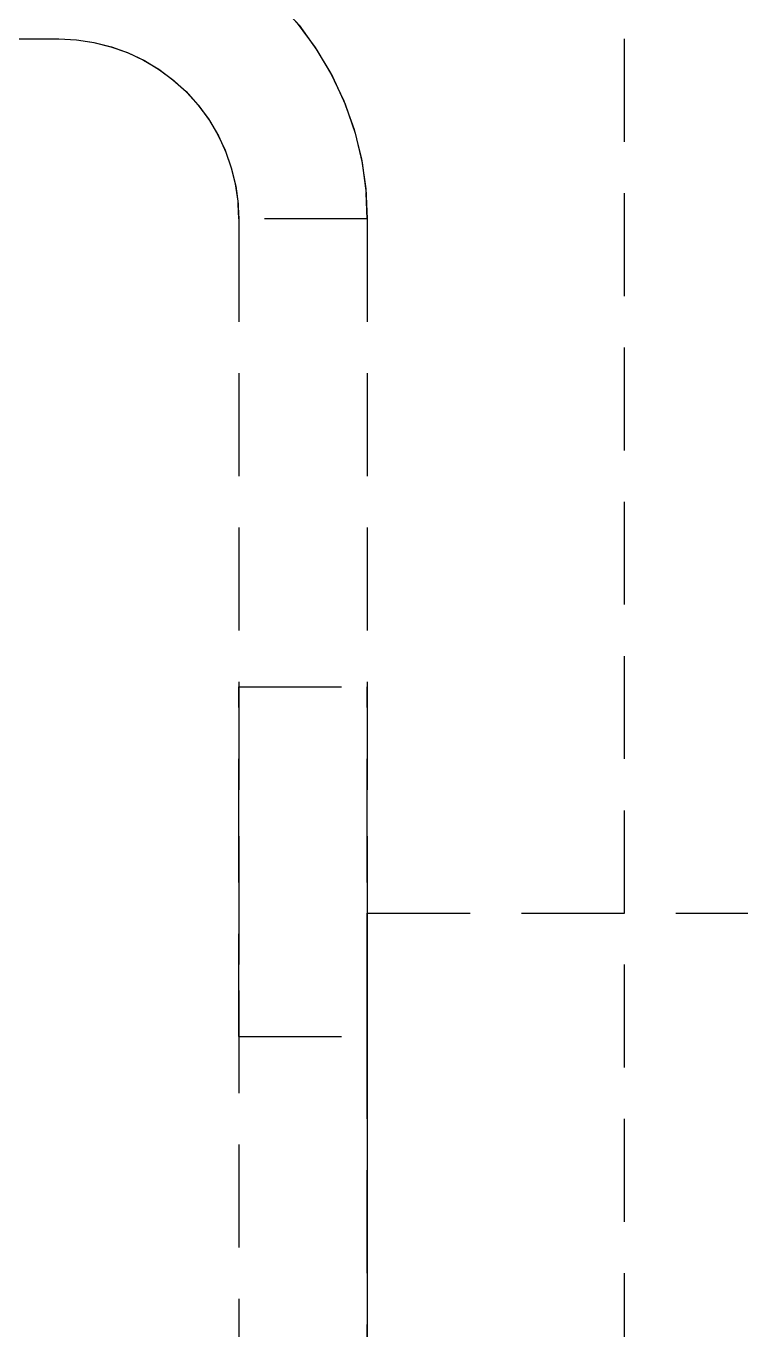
# Model space of a CAD drawing. Header units: metres. Extents: x -200 to 4040, y -1684 to 360.
# Drawn here: x 3693.36 to 3707.27, y -673.1 to -647.75 of the extents above; entities that cross this region are included whole.
import ezdxf

# ---------------------------------------------------------------- set-up
doc = ezdxf.new("R2010")
doc.units = ezdxf.units.M
doc.linetypes.add('DASHED2', pattern=[3, 2, -1])
doc.layers.add('GIZLI', color=8, linetype='DASHED2')

msp = doc.modelspace()

# ---------------------------------------------------------------- linework, layer by layer
at = {"layer": 'GIZLI'}
for points in [[(3705, -683), (3705, -642.5)], [(3705, -683), (3705, -642.5)], [(3694, -645.5), (3694.594, -645.529), (3695.182, -645.618), (3695.759, -645.764), (3696.318, -645.966), (3696.854, -646.222), (3697.363, -646.531), (3697.838, -646.888), (3698.276, -647.291), (3698.672, -647.735), (3699.021, -648.216), (3699.322, -648.729), (3699.57, -649.269), (3699.763, -649.832), (3699.9, -650.411), (3699.979, -651)], [(3694, -645.5), (3694.588, -645.529), (3695.171, -645.615), (3695.742, -645.758), (3696.296, -645.957), (3696.828, -646.208), (3697.333, -646.511), (3697.806, -646.862), (3698.243, -647.257), (3698.638, -647.694), (3698.989, -648.167), (3699.292, -648.672), (3699.543, -649.204), (3699.742, -649.758), (3699.885, -650.329), (3699.971, -650.912), (3700, -651.5)], [(3668, -648), (3694, -648)], [(3668, -648), (3694, -648)], [(3694, -648), (3694.343, -648.017), (3694.683, -648.067), (3695.016, -648.151), (3695.339, -648.266), (3695.65, -648.413), (3695.944, -648.59), (3696.22, -648.794), (3696.475, -649.025), (3696.706, -649.28), (3696.91, -649.556), (3697.087, -649.85), (3697.234, -650.161), (3697.349, -650.484), (3697.433, -650.817), (3697.483, -651.157), (3697.5, -651.5)], [(3694, -648), (3694.346, -648.017), (3694.69, -648.069), (3695.026, -648.154), (3695.352, -648.272), (3695.665, -648.421), (3695.962, -648.601), (3696.239, -648.81), (3696.494, -649.045), (3696.725, -649.304), (3696.929, -649.584), (3697.104, -649.884), (3697.249, -650.199), (3697.362, -650.527), (3697.442, -650.864), (3697.488, -651.208)], [(3700, -651.5), (3699.979, -651)], [(3697.5, -651.5), (3697.488, -651.208)], [(3700, -651.5), (3697.5, -651.5)], [(3697.5, -651.5), (3697.5, -674)], [(3697.5, -651.5), (3697.5, -674)], [(3700, -651.5), (3697.5, -651.5)], [(3700, -651.5), (3700, -674)], [(3700, -651.5), (3700, -674)], [(3697.5, -664), (3697.5, -660.6)], [(3697.5, -660.6), (3697.5, -664)], [(3697.5, -664), (3697.5, -660.6)], [(3697.5, -660.6), (3697.5, -664)], [(3697.5, -664), (3697.5, -660.6)], [(3697.5, -660.6), (3697.5, -664)], [(3697.5, -664), (3697.5, -660.6)], [(3697.5, -660.6), (3697.5, -664)], [(3697.5, -664), (3697.5, -660.6)], [(3697.5, -660.6), (3697.5, -664)], [(3697.5, -664), (3697.5, -660.6)], [(3697.5, -660.6), (3697.5, -664)], [(3697.5, -664), (3697.5, -660.6)], [(3697.5, -660.6), (3697.5, -664)], [(3697.5, -664), (3697.5, -660.6)], [(3697.5, -660.6), (3697.5, -664)], [(3697.5, -664), (3697.5, -660.6)], [(3697.5, -660.6), (3697.5, -664)], [(3697.5, -664), (3697.5, -660.6)], [(3697.5, -660.6), (3697.5, -664)], [(3697.5, -664), (3697.5, -660.6)], [(3697.5, -660.6), (3697.5, -664)], [(3697.5, -664), (3697.5, -660.6)], [(3697.5, -660.6), (3697.5, -664)], [(3697.5, -664), (3697.5, -660.6)], [(3697.5, -660.6), (3697.5, -664)], [(3697.5, -664), (3697.5, -660.6)], [(3697.5, -660.6), (3697.5, -664)], [(3697.5, -664), (3697.5, -660.6)], [(3697.5, -660.6), (3697.5, -664)], [(3697.5, -664), (3697.5, -660.6)], [(3697.5, -660.6), (3697.5, -664)], [(3697.5, -664), (3697.5, -660.6)], [(3697.5, -660.6), (3697.5, -664)], [(3697.5, -664), (3697.5, -660.6)], [(3697.5, -660.6), (3697.5, -664)], [(3697.5, -664), (3697.5, -660.6)], [(3697.5, -660.6), (3697.5, -664)], [(3697.5, -664), (3697.5, -660.6)], [(3697.5, -660.6), (3697.5, -664)], [(3697.5, -664), (3697.5, -660.6)], [(3697.5, -660.6), (3697.5, -664)], [(3697.5, -664), (3697.5, -660.6)], [(3697.5, -660.6), (3697.5, -664)], [(3697.5, -664), (3697.5, -660.6)], [(3697.5, -660.6), (3697.5, -664)], [(3697.5, -664), (3697.5, -660.6)], [(3697.5, -660.6), (3697.5, -664)], [(3697.5, -664), (3697.5, -660.6)], [(3697.5, -660.6), (3697.5, -664)], [(3697.5, -664), (3697.5, -660.6)], [(3697.5, -660.6), (3697.5, -664)], [(3697.5, -664), (3697.5, -660.6)], [(3697.5, -660.6), (3697.5, -664)], [(3697.5, -664), (3697.5, -660.6)], [(3697.5, -660.6), (3697.5, -664)], [(3697.5, -664), (3697.5, -660.6)], [(3697.5, -660.6), (3697.5, -664)], [(3697.5, -664), (3697.5, -660.6)], [(3697.5, -660.6), (3697.5, -664)], [(3697.5, -664), (3697.5, -660.6)], [(3697.5, -660.6), (3697.5, -664)], [(3697.5, -664), (3697.5, -660.6)], [(3697.5, -660.6), (3697.5, -664)], [(3697.5, -664), (3697.5, -660.6)], [(3697.5, -660.6), (3697.5, -664)], [(3697.5, -664), (3697.5, -660.6)], [(3697.5, -660.6), (3697.5, -664)], [(3697.5, -664), (3697.5, -660.6)], [(3697.5, -660.6), (3697.5, -664)], [(3697.5, -664), (3697.5, -660.6)], [(3697.5, -660.6), (3697.5, -664)], [(3697.5, -664), (3697.5, -660.6)], [(3697.5, -660.6), (3697.5, -664)], [(3697.5, -664), (3697.5, -660.6)], [(3697.5, -660.6), (3697.5, -664)], [(3697.5, -664), (3697.5, -660.6)], [(3697.5, -660.6), (3697.5, -664)], [(3697.5, -664), (3697.5, -660.6)], [(3697.5, -660.6), (3697.5, -664)], [(3697.5, -664), (3697.5, -660.6)], [(3697.5, -660.6), (3697.5, -664)], [(3697.5, -664), (3697.5, -660.6)], [(3697.5, -660.6), (3697.5, -664)], [(3697.5, -664), (3697.5, -660.6)], [(3697.5, -660.6), (3697.5, -664)], [(3697.5, -664), (3697.5, -660.6)], [(3697.5, -660.6), (3697.5, -664)], [(3697.5, -664), (3697.5, -660.6)], [(3697.5, -660.6), (3697.5, -664)], [(3697.5, -664), (3697.5, -660.6)], [(3697.5, -660.6), (3697.5, -664)], [(3697.5, -664), (3697.5, -660.6)], [(3697.5, -660.6), (3697.5, -664)], [(3697.5, -664), (3697.5, -660.6)], [(3697.5, -660.6), (3697.5, -664)], [(3697.5, -664), (3697.5, -660.6)], [(3697.5, -660.6), (3697.5, -664)], [(3697.5, -664), (3697.5, -660.6)], [(3697.5, -660.6), (3697.5, -664)], [(3697.5, -664), (3697.5, -660.6)], [(3697.5, -660.6), (3697.5, -664)], [(3697.5, -664), (3697.5, -660.6)], [(3697.5, -660.6), (3697.5, -664)], [(3697.5, -664), (3697.5, -660.6)], [(3697.5, -660.6), (3697.5, -664)], [(3697.5, -664), (3697.5, -660.6)], [(3697.5, -660.6), (3697.5, -664)], [(3697.5, -664), (3697.5, -660.6)], [(3697.5, -660.6), (3697.5, -664)], [(3697.5, -664), (3697.5, -660.6)], [(3697.5, -660.6), (3697.5, -664)], [(3697.5, -664), (3697.5, -660.6)], [(3697.5, -660.6), (3697.5, -664)], [(3697.5, -664), (3697.5, -660.6)], [(3697.5, -660.6), (3697.5, -664)], [(3697.5, -664), (3697.5, -660.6)], [(3697.5, -660.6), (3697.5, -664)], [(3697.5, -664), (3697.5, -660.6)], [(3697.5, -660.6), (3697.5, -664)], [(3697.5, -664), (3697.5, -660.6)], [(3697.5, -660.6), (3697.5, -664)], [(3697.5, -664), (3697.5, -660.6)], [(3697.5, -660.6), (3697.5, -664)], [(3697.5, -664), (3697.5, -660.6)], [(3697.5, -660.6), (3697.5, -664)], [(3697.5, -664), (3697.5, -660.6)], [(3697.5, -660.6), (3697.5, -664)], [(3697.5, -664), (3697.5, -660.6)], [(3697.5, -660.6), (3697.5, -664)], [(3697.5, -664), (3697.5, -660.6)], [(3697.5, -660.6), (3697.5, -664)], [(3697.5, -664), (3697.5, -660.6)], [(3697.5, -660.6), (3697.5, -664)], [(3697.5, -664), (3697.5, -660.6)], [(3697.5, -660.6), (3697.5, -664)], [(3697.5, -664), (3697.5, -660.6)], [(3697.5, -660.6), (3697.5, -664)], [(3697.5, -664), (3697.5, -660.6)], [(3697.5, -660.6), (3697.5, -664)], [(3697.5, -664), (3697.5, -660.6)], [(3697.5, -660.6), (3697.5, -664)], [(3697.5, -664), (3697.5, -660.6)], [(3697.5, -660.6), (3697.5, -664)], [(3697.5, -664), (3697.5, -660.6)], [(3697.5, -660.6), (3697.5, -664)], [(3697.5, -664), (3697.5, -660.6)], [(3697.5, -660.6), (3697.5, -664)], [(3697.5, -664), (3697.5, -660.6)], [(3697.5, -660.6), (3697.5, -664)], [(3697.5, -664), (3697.5, -660.6)], [(3697.5, -660.6), (3697.5, -664)], [(3697.5, -664), (3697.5, -660.6)], [(3697.5, -660.6), (3697.5, -664)], [(3697.5, -664), (3697.5, -660.6)], [(3697.5, -660.6), (3697.5, -664)], [(3697.5, -664), (3697.5, -660.6)], [(3697.5, -660.6), (3697.5, -664)], [(3697.5, -664), (3697.5, -660.6)], [(3697.5, -660.6), (3697.5, -664)], [(3697.5, -664), (3697.5, -660.6)], [(3697.5, -660.6), (3697.5, -664)], [(3697.5, -664), (3697.5, -660.6)], [(3697.5, -660.6), (3697.5, -664)], [(3697.5, -664), (3697.5, -660.6)], [(3697.5, -660.6), (3697.5, -664)], [(3697.5, -664), (3697.5, -660.6)], [(3697.5, -660.6), (3697.5, -664)], [(3697.5, -664), (3697.5, -660.6)], [(3697.5, -660.6), (3697.5, -664)], [(3697.5, -664), (3697.5, -660.6)], [(3697.5, -660.6), (3697.5, -664)], [(3697.5, -664), (3697.5, -660.6)], [(3697.5, -660.6), (3697.5, -664)], [(3697.5, -664), (3697.5, -660.6)], [(3697.5, -660.6), (3697.5, -664)], [(3697.5, -664), (3697.5, -660.6)], [(3697.5, -660.6), (3697.5, -664)], [(3697.5, -664), (3697.5, -660.6)], [(3697.5, -660.6), (3697.5, -664)], [(3697.5, -664), (3697.5, -660.6)], [(3697.5, -660.6), (3697.5, -664)], [(3697.5, -664), (3697.5, -660.6)], [(3697.5, -660.6), (3697.5, -664)], [(3697.5, -664), (3697.5, -660.6)], [(3697.5, -660.6), (3697.5, -664)], [(3697.5, -664), (3697.5, -660.6)], [(3697.5, -660.6), (3697.5, -664)], [(3697.5, -664), (3697.5, -660.6)], [(3697.5, -660.6), (3697.5, -664)], [(3697.5, -664), (3697.5, -660.6)], [(3697.5, -660.6), (3697.5, -664)], [(3697.5, -664), (3697.5, -660.6)], [(3697.5, -660.6), (3697.5, -664)], [(3697.5, -664), (3697.5, -660.6)], [(3697.5, -660.6), (3697.5, -664)], [(3697.5, -664), (3697.5, -660.6)], [(3697.5, -660.6), (3697.5, -664)], [(3697.5, -664), (3697.5, -660.6)], [(3697.5, -660.6), (3697.5, -664)], [(3697.5, -664), (3697.5, -660.6)], [(3697.5, -660.6), (3697.5, -664)], [(3697.5, -664), (3697.5, -660.6)], [(3697.5, -660.6), (3697.5, -664)], [(3697.5, -664), (3697.5, -660.6)], [(3697.5, -660.6), (3697.5, -664)], [(3697.5, -664), (3697.5, -660.6)], [(3697.5, -660.6), (3697.5, -664)], [(3697.5, -664), (3697.5, -660.6)], [(3697.5, -660.6), (3697.5, -664)], [(3697.5, -664), (3697.5, -660.6)], [(3697.5, -660.6), (3697.5, -664)], [(3697.5, -664), (3697.5, -660.6)], [(3697.5, -660.6), (3697.5, -664)], [(3697.5, -664), (3697.5, -660.6)], [(3697.5, -660.6), (3697.5, -664)], [(3697.5, -664), (3697.5, -660.6)], [(3697.5, -660.6), (3697.5, -664)], [(3697.5, -664), (3697.5, -660.6)], [(3697.5, -660.6), (3697.5, -664)], [(3697.5, -664), (3697.5, -660.6)], [(3697.5, -660.6), (3697.5, -664)], [(3697.5, -664), (3697.5, -660.6)], [(3697.5, -660.6), (3697.5, -664)], [(3697.5, -664), (3697.5, -660.6)], [(3697.5, -660.6), (3697.5, -664)], [(3697.5, -664), (3697.5, -660.6)], [(3697.5, -660.6), (3697.5, -664)], [(3697.5, -664), (3697.5, -660.6)], [(3697.5, -660.6), (3697.5, -664)], [(3697.5, -664), (3697.5, -660.6)], [(3697.5, -660.6), (3697.5, -664)], [(3697.5, -664), (3697.5, -660.6)], [(3697.5, -660.6), (3697.5, -664)], [(3697.5, -664), (3697.5, -660.6)], [(3697.5, -660.6), (3697.5, -664)], [(3697.5, -664), (3697.5, -660.6)], [(3697.5, -660.6), (3697.5, -664)], [(3697.5, -664), (3697.5, -660.6)], [(3697.5, -660.6), (3697.5, -664)], [(3697.5, -664), (3697.5, -660.6)], [(3697.5, -660.6), (3697.5, -664)], [(3697.5, -664), (3697.5, -660.6)], [(3697.5, -660.6), (3697.5, -664)], [(3697.5, -664), (3697.5, -660.6)], [(3697.5, -660.6), (3697.5, -664)], [(3697.5, -664), (3697.5, -660.6)], [(3697.5, -660.6), (3697.5, -664)], [(3697.5, -660.6), (3700, -660.6)], [(3697.5, -660.6), (3700, -660.6)], [(3697.5, -660.6), (3700, -660.6)], [(3697.5, -660.6), (3700, -660.6)], [(3697.5, -660.6), (3700, -660.6)], [(3697.5, -660.6), (3700, -660.6)], [(3697.5, -660.6), (3700, -660.6)], [(3697.5, -660.6), (3700, -660.6)], [(3697.5, -660.6), (3700, -660.6)], [(3697.5, -660.6), (3700, -660.6)], [(3697.5, -660.6), (3700, -660.6)], [(3697.5, -660.6), (3700, -660.6)], [(3697.5, -660.6), (3700, -660.6)], [(3697.5, -660.6), (3700, -660.6)], [(3697.5, -660.6), (3700, -660.6)], [(3697.5, -660.6), (3700, -660.6)], [(3697.5, -660.6), (3700, -660.6)], [(3697.5, -660.6), (3700, -660.6)], [(3697.5, -660.6), (3700, -660.6)], [(3697.5, -660.6), (3700, -660.6)], [(3697.5, -660.6), (3700, -660.6)], [(3697.5, -660.6), (3700, -660.6)], [(3697.5, -660.6), (3700, -660.6)], [(3697.5, -660.6), (3700, -660.6)], [(3697.5, -660.6), (3700, -660.6)], [(3697.5, -660.6), (3700, -660.6)], [(3697.5, -660.6), (3700, -660.6)], [(3697.5, -660.6), (3700, -660.6)], [(3697.5, -660.6), (3700, -660.6)], [(3697.5, -660.6), (3700, -660.6)], [(3697.5, -660.6), (3700, -660.6)], [(3697.5, -660.6), (3700, -660.6)], [(3697.5, -660.6), (3700, -660.6)], [(3697.5, -660.6), (3700, -660.6)], [(3697.5, -660.6), (3700, -660.6)], [(3697.5, -660.6), (3700, -660.6)], [(3697.5, -660.6), (3700, -660.6)], [(3697.5, -660.6), (3700, -660.6)], [(3697.5, -660.6), (3700, -660.6)], [(3697.5, -660.6), (3700, -660.6)], [(3697.5, -660.6), (3700, -660.6)], [(3697.5, -660.6), (3700, -660.6)], [(3697.5, -660.6), (3700, -660.6)], [(3697.5, -660.6), (3700, -660.6)], [(3697.5, -660.6), (3700, -660.6)], [(3697.5, -660.6), (3700, -660.6)], [(3697.5, -660.6), (3700, -660.6)], [(3697.5, -660.6), (3700, -660.6)], [(3697.5, -660.6), (3700, -660.6)], [(3697.5, -660.6), (3700, -660.6)], [(3697.5, -660.6), (3700, -660.6)], [(3697.5, -660.6), (3700, -660.6)], [(3697.5, -660.6), (3700, -660.6)], [(3697.5, -660.6), (3700, -660.6)], [(3697.5, -660.6), (3700, -660.6)], [(3697.5, -660.6), (3700, -660.6)], [(3697.5, -660.6), (3700, -660.6)], [(3697.5, -660.6), (3700, -660.6)], [(3697.5, -660.6), (3700, -660.6)], [(3697.5, -660.6), (3700, -660.6)], [(3697.5, -660.6), (3700, -660.6)], [(3697.5, -660.6), (3700, -660.6)], [(3697.5, -660.6), (3700, -660.6)], [(3697.5, -660.6), (3700, -660.6)], [(3697.5, -660.6), (3700, -660.6)], [(3697.5, -660.6), (3700, -660.6)], [(3697.5, -660.6), (3700, -660.6)], [(3697.5, -660.6), (3700, -660.6)], [(3697.5, -660.6), (3700, -660.6)], [(3697.5, -660.6), (3700, -660.6)], [(3697.5, -660.6), (3700, -660.6)], [(3697.5, -660.6), (3700, -660.6)], [(3697.5, -660.6), (3700, -660.6)], [(3697.5, -660.6), (3700, -660.6)], [(3697.5, -660.6), (3700, -660.6)], [(3697.5, -660.6), (3700, -660.6)], [(3697.5, -660.6), (3700, -660.6)], [(3697.5, -660.6), (3700, -660.6)], [(3697.5, -660.6), (3700, -660.6)], [(3697.5, -660.6), (3700, -660.6)], [(3697.5, -660.6), (3700, -660.6)], [(3697.5, -660.6), (3700, -660.6)], [(3697.5, -660.6), (3700, -660.6)], [(3697.5, -660.6), (3700, -660.6)], [(3697.5, -660.6), (3700, -660.6)], [(3697.5, -660.6), (3700, -660.6)], [(3697.5, -660.6), (3700, -660.6)], [(3697.5, -660.6), (3700, -660.6)], [(3697.5, -660.6), (3700, -660.6)], [(3697.5, -660.6), (3700, -660.6)], [(3697.5, -660.6), (3700, -660.6)], [(3697.5, -660.6), (3700, -660.6)], [(3697.5, -660.6), (3700, -660.6)], [(3697.5, -660.6), (3700, -660.6)], [(3697.5, -660.6), (3700, -660.6)], [(3697.5, -660.6), (3700, -660.6)], [(3697.5, -660.6), (3700, -660.6)], [(3697.5, -660.6), (3700, -660.6)], [(3697.5, -660.6), (3700, -660.6)], [(3697.5, -660.6), (3700, -660.6)], [(3697.5, -660.6), (3700, -660.6)], [(3697.5, -660.6), (3700, -660.6)], [(3697.5, -660.6), (3700, -660.6)], [(3697.5, -660.6), (3700, -660.6)], [(3697.5, -660.6), (3700, -660.6)], [(3697.5, -660.6), (3700, -660.6)], [(3697.5, -660.6), (3700, -660.6)], [(3697.5, -660.6), (3700, -660.6)], [(3697.5, -660.6), (3700, -660.6)], [(3697.5, -660.6), (3700, -660.6)], [(3697.5, -660.6), (3700, -660.6)], [(3697.5, -660.6), (3700, -660.6)], [(3697.5, -660.6), (3700, -660.6)], [(3697.5, -660.6), (3700, -660.6)], [(3697.5, -660.6), (3700, -660.6)], [(3697.5, -660.6), (3700, -660.6)], [(3697.5, -660.6), (3700, -660.6)], [(3697.5, -660.6), (3700, -660.6)], [(3697.5, -660.6), (3700, -660.6)], [(3697.5, -660.6), (3700, -660.6)], [(3697.5, -660.6), (3700, -660.6)], [(3697.5, -660.6), (3700, -660.6)], [(3697.5, -660.6), (3700, -660.6)], [(3697.5, -660.6), (3700, -660.6)], [(3700, -660.6), (3700, -664)], [(3700, -664), (3700, -660.6)], [(3700, -660.6), (3700, -664)], [(3700, -664), (3700, -660.6)], [(3700, -660.6), (3700, -664)], [(3700, -664), (3700, -660.6)], [(3700, -660.6), (3700, -664)], [(3700, -664), (3700, -660.6)], [(3700, -660.6), (3700, -664)], [(3700, -664), (3700, -660.6)], [(3700, -660.6), (3700, -664)], [(3700, -664), (3700, -660.6)], [(3700, -660.6), (3700, -664)], [(3700, -664), (3700, -660.6)], [(3700, -660.6), (3700, -664)], [(3700, -664), (3700, -660.6)], [(3700, -660.6), (3700, -664)], [(3700, -664), (3700, -660.6)], [(3700, -660.6), (3700, -664)], [(3700, -664), (3700, -660.6)], [(3700, -660.6), (3700, -664)], [(3700, -664), (3700, -660.6)], [(3700, -660.6), (3700, -664)], [(3700, -664), (3700, -660.6)], [(3700, -660.6), (3700, -664)], [(3700, -664), (3700, -660.6)], [(3700, -660.6), (3700, -664)], [(3700, -664), (3700, -660.6)], [(3700, -660.6), (3700, -664)], [(3700, -664), (3700, -660.6)], [(3700, -660.6), (3700, -664)], [(3700, -664), (3700, -660.6)], [(3700, -660.6), (3700, -664)], [(3700, -664), (3700, -660.6)], [(3700, -660.6), (3700, -664)], [(3700, -664), (3700, -660.6)], [(3700, -660.6), (3700, -664)], [(3700, -664), (3700, -660.6)], [(3700, -660.6), (3700, -664)], [(3700, -664), (3700, -660.6)], [(3700, -660.6), (3700, -664)], [(3700, -664), (3700, -660.6)], [(3700, -660.6), (3700, -664)], [(3700, -664), (3700, -660.6)], [(3700, -660.6), (3700, -664)], [(3700, -664), (3700, -660.6)], [(3700, -660.6), (3700, -664)], [(3700, -664), (3700, -660.6)], [(3700, -660.6), (3700, -664)], [(3700, -664), (3700, -660.6)], [(3700, -660.6), (3700, -664)], [(3700, -664), (3700, -660.6)], [(3700, -660.6), (3700, -664)], [(3700, -664), (3700, -660.6)], [(3700, -660.6), (3700, -664)], [(3700, -664), (3700, -660.6)], [(3700, -660.6), (3700, -664)], [(3700, -664), (3700, -660.6)], [(3700, -660.6), (3700, -664)], [(3700, -664), (3700, -660.6)], [(3700, -660.6), (3700, -664)], [(3700, -664), (3700, -660.6)], [(3700, -660.6), (3700, -664)], [(3700, -664), (3700, -660.6)], [(3700, -660.6), (3700, -664)], [(3700, -664), (3700, -660.6)], [(3700, -660.6), (3700, -664)], [(3700, -664), (3700, -660.6)], [(3700, -660.6), (3700, -664)], [(3700, -664), (3700, -660.6)], [(3700, -660.6), (3700, -664)], [(3700, -664), (3700, -660.6)], [(3700, -660.6), (3700, -664)], [(3700, -664), (3700, -660.6)], [(3700, -660.6), (3700, -664)], [(3700, -664), (3700, -660.6)], [(3700, -660.6), (3700, -664)], [(3700, -664), (3700, -660.6)], [(3700, -660.6), (3700, -664)], [(3700, -664), (3700, -660.6)], [(3700, -660.6), (3700, -664)], [(3700, -664), (3700, -660.6)], [(3700, -660.6), (3700, -664)], [(3700, -664), (3700, -660.6)], [(3700, -660.6), (3700, -664)], [(3700, -664), (3700, -660.6)], [(3700, -660.6), (3700, -664)], [(3700, -664), (3700, -660.6)], [(3700, -660.6), (3700, -664)], [(3700, -664), (3700, -660.6)], [(3700, -660.6), (3700, -664)], [(3700, -664), (3700, -660.6)], [(3700, -660.6), (3700, -664)], [(3700, -664), (3700, -660.6)], [(3700, -660.6), (3700, -664)], [(3700, -664), (3700, -660.6)], [(3700, -660.6), (3700, -664)], [(3700, -664), (3700, -660.6)], [(3700, -660.6), (3700, -664)], [(3700, -664), (3700, -660.6)], [(3700, -660.6), (3700, -664)], [(3700, -664), (3700, -660.6)], [(3700, -660.6), (3700, -664)], [(3700, -664), (3700, -660.6)], [(3700, -660.6), (3700, -664)], [(3700, -664), (3700, -660.6)], [(3700, -660.6), (3700, -664)], [(3700, -664), (3700, -660.6)], [(3700, -660.6), (3700, -664)], [(3700, -664), (3700, -660.6)], [(3700, -660.6), (3700, -664)], [(3700, -664), (3700, -660.6)], [(3700, -660.6), (3700, -664)], [(3700, -664), (3700, -660.6)], [(3700, -660.6), (3700, -664)], [(3700, -664), (3700, -660.6)], [(3700, -660.6), (3700, -664)], [(3700, -664), (3700, -660.6)], [(3700, -660.6), (3700, -664)], [(3700, -664), (3700, -660.6)], [(3700, -660.6), (3700, -664)], [(3700, -664), (3700, -660.6)], [(3700, -660.6), (3700, -664)], [(3700, -664), (3700, -660.6)], [(3700, -660.6), (3700, -664)], [(3700, -664), (3700, -660.6)], [(3700, -660.6), (3700, -664)], [(3700, -664), (3700, -660.6)], [(3700, -660.6), (3700, -664)], [(3700, -664), (3700, -660.6)], [(3700, -660.6), (3700, -664)], [(3700, -664), (3700, -660.6)], [(3700, -660.6), (3700, -664)], [(3700, -664), (3700, -660.6)], [(3700, -660.6), (3700, -664)], [(3700, -664), (3700, -660.6)], [(3700, -660.6), (3700, -664)], [(3700, -664), (3700, -660.6)], [(3700, -660.6), (3700, -664)], [(3700, -664), (3700, -660.6)], [(3700, -660.6), (3700, -664)], [(3700, -664), (3700, -660.6)], [(3700, -660.6), (3700, -664)], [(3700, -664), (3700, -660.6)], [(3700, -660.6), (3700, -664)], [(3700, -664), (3700, -660.6)], [(3700, -660.6), (3700, -664)], [(3700, -664), (3700, -660.6)], [(3700, -660.6), (3700, -664)], [(3700, -664), (3700, -660.6)], [(3700, -660.6), (3700, -664)], [(3700, -664), (3700, -660.6)], [(3700, -660.6), (3700, -664)], [(3700, -664), (3700, -660.6)], [(3700, -660.6), (3700, -664)], [(3700, -664), (3700, -660.6)], [(3700, -660.6), (3700, -664)], [(3700, -664), (3700, -660.6)], [(3700, -660.6), (3700, -664)], [(3700, -664), (3700, -660.6)], [(3700, -660.6), (3700, -664)], [(3700, -664), (3700, -660.6)], [(3700, -660.6), (3700, -664)], [(3700, -664), (3700, -660.6)], [(3700, -660.6), (3700, -664)], [(3700, -664), (3700, -660.6)], [(3700, -660.6), (3700, -664)], [(3700, -664), (3700, -660.6)], [(3700, -660.6), (3700, -664)], [(3700, -664), (3700, -660.6)], [(3700, -660.6), (3700, -664)], [(3700, -664), (3700, -660.6)], [(3700, -660.6), (3700, -664)], [(3700, -664), (3700, -660.6)], [(3700, -660.6), (3700, -664)], [(3700, -664), (3700, -660.6)], [(3700, -660.6), (3700, -664)], [(3700, -664), (3700, -660.6)], [(3700, -660.6), (3700, -664)], [(3700, -664), (3700, -660.6)], [(3700, -660.6), (3700, -664)], [(3700, -664), (3700, -660.6)], [(3700, -660.6), (3700, -664)], [(3700, -664), (3700, -660.6)], [(3700, -660.6), (3700, -664)], [(3700, -664), (3700, -660.6)], [(3700, -660.6), (3700, -664)], [(3700, -664), (3700, -660.6)], [(3700, -660.6), (3700, -664)], [(3700, -664), (3700, -660.6)], [(3700, -660.6), (3700, -664)], [(3700, -664), (3700, -660.6)], [(3700, -660.6), (3700, -664)], [(3700, -664), (3700, -660.6)], [(3700, -660.6), (3700, -664)], [(3700, -664), (3700, -660.6)], [(3700, -660.6), (3700, -664)], [(3700, -664), (3700, -660.6)], [(3700, -660.6), (3700, -664)], [(3700, -664), (3700, -660.6)], [(3700, -660.6), (3700, -664)], [(3700, -664), (3700, -660.6)], [(3700, -660.6), (3700, -664)], [(3700, -664), (3700, -660.6)], [(3700, -660.6), (3700, -664)], [(3700, -664), (3700, -660.6)], [(3700, -660.6), (3700, -664)], [(3700, -664), (3700, -660.6)], [(3700, -660.6), (3700, -664)], [(3700, -664), (3700, -660.6)], [(3700, -660.6), (3700, -664)], [(3700, -664), (3700, -660.6)], [(3700, -660.6), (3700, -664)], [(3700, -664), (3700, -660.6)], [(3700, -660.6), (3700, -664)], [(3700, -664), (3700, -660.6)], [(3700, -660.6), (3700, -664)], [(3700, -664), (3700, -660.6)], [(3700, -660.6), (3700, -664)], [(3700, -664), (3700, -660.6)], [(3700, -660.6), (3700, -664)], [(3700, -664), (3700, -660.6)], [(3700, -660.6), (3700, -664)], [(3700, -664), (3700, -660.6)], [(3700, -660.6), (3700, -664)], [(3700, -664), (3700, -660.6)], [(3700, -660.6), (3700, -664)], [(3700, -664), (3700, -660.6)], [(3700, -660.6), (3700, -664)], [(3700, -664), (3700, -660.6)], [(3700, -660.6), (3700, -664)], [(3700, -664), (3700, -660.6)], [(3700, -660.6), (3700, -664)], [(3700, -664), (3700, -660.6)], [(3700, -660.6), (3700, -664)], [(3700, -664), (3700, -660.6)], [(3700, -660.6), (3700, -664)], [(3700, -664), (3700, -660.6)], [(3700, -660.6), (3700, -664)], [(3700, -664), (3700, -660.6)], [(3700, -660.6), (3700, -664)], [(3700, -664), (3700, -660.6)], [(3700, -660.6), (3700, -664)], [(3700, -664), (3700, -660.6)], [(3700, -660.6), (3700, -664)], [(3700, -664), (3700, -660.6)], [(3700, -660.6), (3700, -664)], [(3700, -664), (3700, -660.6)], [(3697.5, -667.4), (3697.5, -664)], [(3697.5, -664), (3697.5, -667.4)], [(3697.5, -667.4), (3697.5, -664)], [(3697.5, -664), (3697.5, -667.4)], [(3697.5, -667.4), (3697.5, -664)], [(3697.5, -664), (3697.5, -667.4)], [(3697.5, -667.4), (3697.5, -664)], [(3697.5, -664), (3697.5, -667.4)], [(3697.5, -667.4), (3697.5, -664)], [(3697.5, -664), (3697.5, -667.4)], [(3697.5, -667.4), (3697.5, -664)], [(3697.5, -664), (3697.5, -667.4)], [(3697.5, -667.4), (3697.5, -664)], [(3697.5, -664), (3697.5, -667.4)], [(3697.5, -667.4), (3697.5, -664)], [(3697.5, -664), (3697.5, -667.4)], [(3697.5, -667.4), (3697.5, -664)], [(3697.5, -664), (3697.5, -667.4)], [(3697.5, -667.4), (3697.5, -664)], [(3697.5, -664), (3697.5, -667.4)], [(3697.5, -667.4), (3697.5, -664)], [(3697.5, -664), (3697.5, -667.4)], [(3697.5, -667.4), (3697.5, -664)], [(3697.5, -664), (3697.5, -667.4)], [(3697.5, -667.4), (3697.5, -664)], [(3697.5, -664), (3697.5, -667.4)], [(3697.5, -667.4), (3697.5, -664)], [(3697.5, -664), (3697.5, -667.4)], [(3697.5, -667.4), (3697.5, -664)], [(3697.5, -664), (3697.5, -667.4)], [(3697.5, -667.4), (3697.5, -664)], [(3697.5, -664), (3697.5, -667.4)], [(3697.5, -667.4), (3697.5, -664)], [(3697.5, -664), (3697.5, -667.4)], [(3697.5, -667.4), (3697.5, -664)], [(3697.5, -664), (3697.5, -667.4)], [(3697.5, -667.4), (3697.5, -664)], [(3697.5, -664), (3697.5, -667.4)], [(3697.5, -667.4), (3697.5, -664)], [(3697.5, -664), (3697.5, -667.4)], [(3697.5, -667.4), (3697.5, -664)], [(3697.5, -664), (3697.5, -667.4)], [(3697.5, -667.4), (3697.5, -664)], [(3697.5, -664), (3697.5, -667.4)], [(3697.5, -667.4), (3697.5, -664)], [(3697.5, -664), (3697.5, -667.4)], [(3697.5, -667.4), (3697.5, -664)], [(3697.5, -664), (3697.5, -667.4)], [(3697.5, -667.4), (3697.5, -664)], [(3697.5, -664), (3697.5, -667.4)], [(3697.5, -667.4), (3697.5, -664)], [(3697.5, -664), (3697.5, -667.4)], [(3697.5, -667.4), (3697.5, -664)], [(3697.5, -664), (3697.5, -667.4)], [(3697.5, -667.4), (3697.5, -664)], [(3697.5, -664), (3697.5, -667.4)], [(3697.5, -667.4), (3697.5, -664)], [(3697.5, -664), (3697.5, -667.4)], [(3697.5, -667.4), (3697.5, -664)], [(3697.5, -664), (3697.5, -667.4)], [(3697.5, -667.4), (3697.5, -664)], [(3697.5, -664), (3697.5, -667.4)], [(3697.5, -667.4), (3697.5, -664)], [(3697.5, -664), (3697.5, -667.4)], [(3697.5, -667.4), (3697.5, -664)], [(3697.5, -664), (3697.5, -667.4)], [(3697.5, -667.4), (3697.5, -664)], [(3697.5, -664), (3697.5, -667.4)], [(3697.5, -667.4), (3697.5, -664)], [(3697.5, -664), (3697.5, -667.4)], [(3697.5, -667.4), (3697.5, -664)], [(3697.5, -664), (3697.5, -667.4)], [(3697.5, -667.4), (3697.5, -664)], [(3697.5, -664), (3697.5, -667.4)], [(3697.5, -667.4), (3697.5, -664)], [(3697.5, -664), (3697.5, -667.4)], [(3697.5, -667.4), (3697.5, -664)], [(3697.5, -664), (3697.5, -667.4)], [(3697.5, -667.4), (3697.5, -664)], [(3697.5, -664), (3697.5, -667.4)], [(3697.5, -667.4), (3697.5, -664)], [(3697.5, -664), (3697.5, -667.4)], [(3697.5, -667.4), (3697.5, -664)], [(3697.5, -664), (3697.5, -667.4)], [(3697.5, -667.4), (3697.5, -664)], [(3697.5, -664), (3697.5, -667.4)], [(3697.5, -667.4), (3697.5, -664)], [(3697.5, -664), (3697.5, -667.4)], [(3697.5, -667.4), (3697.5, -664)], [(3697.5, -664), (3697.5, -667.4)], [(3697.5, -667.4), (3697.5, -664)], [(3697.5, -664), (3697.5, -667.4)], [(3697.5, -667.4), (3697.5, -664)], [(3697.5, -664), (3697.5, -667.4)], [(3697.5, -667.4), (3697.5, -664)], [(3697.5, -664), (3697.5, -667.4)], [(3697.5, -667.4), (3697.5, -664)], [(3697.5, -664), (3697.5, -667.4)], [(3697.5, -667.4), (3697.5, -664)], [(3697.5, -664), (3697.5, -667.4)], [(3697.5, -667.4), (3697.5, -664)], [(3697.5, -664), (3697.5, -667.4)], [(3697.5, -667.4), (3697.5, -664)], [(3697.5, -664), (3697.5, -667.4)], [(3697.5, -667.4), (3697.5, -664)], [(3697.5, -664), (3697.5, -667.4)], [(3697.5, -667.4), (3697.5, -664)], [(3697.5, -664), (3697.5, -667.4)], [(3697.5, -667.4), (3697.5, -664)], [(3697.5, -664), (3697.5, -667.4)], [(3697.5, -667.4), (3697.5, -664)], [(3697.5, -664), (3697.5, -667.4)], [(3697.5, -667.4), (3697.5, -664)], [(3697.5, -664), (3697.5, -667.4)], [(3697.5, -667.4), (3697.5, -664)], [(3697.5, -664), (3697.5, -667.4)], [(3697.5, -667.4), (3697.5, -664)], [(3697.5, -664), (3697.5, -667.4)], [(3697.5, -667.4), (3697.5, -664)], [(3697.5, -664), (3697.5, -667.4)], [(3697.5, -667.4), (3697.5, -664)], [(3697.5, -664), (3697.5, -667.4)], [(3697.5, -667.4), (3697.5, -664)], [(3697.5, -664), (3697.5, -667.4)], [(3697.5, -667.4), (3697.5, -664)], [(3697.5, -664), (3697.5, -667.4)], [(3697.5, -667.4), (3697.5, -664)], [(3697.5, -664), (3697.5, -667.4)], [(3697.5, -667.4), (3697.5, -664)], [(3697.5, -664), (3697.5, -667.4)], [(3697.5, -667.4), (3697.5, -664)], [(3697.5, -664), (3697.5, -667.4)], [(3697.5, -667.4), (3697.5, -664)], [(3697.5, -664), (3697.5, -667.4)], [(3697.5, -667.4), (3697.5, -664)], [(3697.5, -664), (3697.5, -667.4)], [(3697.5, -667.4), (3697.5, -664)], [(3697.5, -664), (3697.5, -667.4)], [(3697.5, -667.4), (3697.5, -664)], [(3697.5, -664), (3697.5, -667.4)], [(3697.5, -667.4), (3697.5, -664)], [(3697.5, -664), (3697.5, -667.4)], [(3697.5, -667.4), (3697.5, -664)], [(3697.5, -664), (3697.5, -667.4)], [(3697.5, -667.4), (3697.5, -664)], [(3697.5, -664), (3697.5, -667.4)], [(3697.5, -667.4), (3697.5, -664)], [(3697.5, -664), (3697.5, -667.4)], [(3697.5, -667.4), (3697.5, -664)], [(3697.5, -664), (3697.5, -667.4)], [(3697.5, -667.4), (3697.5, -664)], [(3697.5, -664), (3697.5, -667.4)], [(3697.5, -667.4), (3697.5, -664)], [(3697.5, -664), (3697.5, -667.4)], [(3697.5, -667.4), (3697.5, -664)], [(3697.5, -664), (3697.5, -667.4)], [(3697.5, -667.4), (3697.5, -664)], [(3697.5, -664), (3697.5, -667.4)], [(3697.5, -667.4), (3697.5, -664)], [(3697.5, -664), (3697.5, -667.4)], [(3697.5, -667.4), (3697.5, -664)], [(3697.5, -664), (3697.5, -667.4)], [(3697.5, -667.4), (3697.5, -664)], [(3697.5, -664), (3697.5, -667.4)], [(3697.5, -667.4), (3697.5, -664)], [(3697.5, -664), (3697.5, -667.4)], [(3697.5, -667.4), (3697.5, -664)], [(3697.5, -664), (3697.5, -667.4)], [(3697.5, -667.4), (3697.5, -664)], [(3697.5, -664), (3697.5, -667.4)], [(3697.5, -667.4), (3697.5, -664)], [(3697.5, -664), (3697.5, -667.4)], [(3697.5, -667.4), (3697.5, -664)], [(3697.5, -664), (3697.5, -667.4)], [(3697.5, -667.4), (3697.5, -664)], [(3697.5, -664), (3697.5, -667.4)], [(3697.5, -667.4), (3697.5, -664)], [(3697.5, -664), (3697.5, -667.4)], [(3697.5, -667.4), (3697.5, -664)], [(3697.5, -664), (3697.5, -667.4)], [(3697.5, -667.4), (3697.5, -664)], [(3697.5, -664), (3697.5, -667.4)], [(3697.5, -667.4), (3697.5, -664)], [(3697.5, -664), (3697.5, -667.4)], [(3697.5, -667.4), (3697.5, -664)], [(3697.5, -664), (3697.5, -667.4)], [(3697.5, -667.4), (3697.5, -664)], [(3697.5, -664), (3697.5, -667.4)], [(3697.5, -667.4), (3697.5, -664)], [(3697.5, -664), (3697.5, -667.4)], [(3697.5, -667.4), (3697.5, -664)], [(3697.5, -664), (3697.5, -667.4)], [(3697.5, -667.4), (3697.5, -664)], [(3697.5, -664), (3697.5, -667.4)], [(3697.5, -667.4), (3697.5, -664)], [(3697.5, -664), (3697.5, -667.4)], [(3697.5, -667.4), (3697.5, -664)], [(3697.5, -664), (3697.5, -667.4)], [(3697.5, -667.4), (3697.5, -664)], [(3697.5, -664), (3697.5, -667.4)], [(3697.5, -667.4), (3697.5, -664)], [(3697.5, -664), (3697.5, -667.4)], [(3697.5, -667.4), (3697.5, -664)], [(3697.5, -664), (3697.5, -667.4)], [(3697.5, -667.4), (3697.5, -664)], [(3697.5, -664), (3697.5, -667.4)], [(3697.5, -667.4), (3697.5, -664)], [(3697.5, -664), (3697.5, -667.4)], [(3697.5, -667.4), (3697.5, -664)], [(3697.5, -664), (3697.5, -667.4)], [(3697.5, -667.4), (3697.5, -664)], [(3697.5, -664), (3697.5, -667.4)], [(3697.5, -667.4), (3697.5, -664)], [(3697.5, -664), (3697.5, -667.4)], [(3697.5, -667.4), (3697.5, -664)], [(3697.5, -664), (3697.5, -667.4)], [(3697.5, -667.4), (3697.5, -664)], [(3697.5, -664), (3697.5, -667.4)], [(3697.5, -667.4), (3697.5, -664)], [(3697.5, -664), (3697.5, -667.4)], [(3697.5, -667.4), (3697.5, -664)], [(3697.5, -664), (3697.5, -667.4)], [(3697.5, -667.4), (3697.5, -664)], [(3697.5, -664), (3697.5, -667.4)], [(3697.5, -667.4), (3697.5, -664)], [(3697.5, -664), (3697.5, -667.4)], [(3697.5, -667.4), (3697.5, -664)], [(3697.5, -664), (3697.5, -667.4)], [(3697.5, -667.4), (3697.5, -664)], [(3697.5, -664), (3697.5, -667.4)], [(3697.5, -667.4), (3697.5, -664)], [(3697.5, -664), (3697.5, -667.4)], [(3697.5, -667.4), (3697.5, -664)], [(3697.5, -664), (3697.5, -667.4)], [(3697.5, -667.4), (3697.5, -664)], [(3697.5, -664), (3697.5, -667.4)], [(3697.5, -667.4), (3697.5, -664)], [(3697.5, -664), (3697.5, -667.4)], [(3697.5, -667.4), (3697.5, -664)], [(3697.5, -664), (3697.5, -667.4)], [(3697.5, -667.4), (3697.5, -664)], [(3697.5, -664), (3697.5, -667.4)], [(3697.5, -667.4), (3697.5, -664)], [(3697.5, -664), (3697.5, -667.4)], [(3697.5, -667.4), (3697.5, -664)], [(3697.5, -664), (3697.5, -667.4)], [(3697.5, -667.4), (3697.5, -664)], [(3697.5, -664), (3697.5, -667.4)], [(3700, -664), (3700, -667.4)], [(3700, -667.4), (3700, -664)], [(3700, -664), (3700, -667.4)], [(3700, -667.4), (3700, -664)], [(3700, -664), (3700, -667.4)], [(3700, -667.4), (3700, -664)], [(3700, -664), (3700, -667.4)], [(3700, -667.4), (3700, -664)], [(3700, -664), (3700, -667.4)], [(3700, -667.4), (3700, -664)], [(3700, -664), (3700, -667.4)], [(3700, -667.4), (3700, -664)], [(3700, -664), (3700, -667.4)], [(3700, -667.4), (3700, -664)], [(3700, -664), (3700, -667.4)], [(3700, -667.4), (3700, -664)], [(3700, -664), (3700, -667.4)], [(3700, -667.4), (3700, -664)], [(3700, -664), (3700, -667.4)], [(3700, -667.4), (3700, -664)], [(3700, -664), (3700, -667.4)], [(3700, -667.4), (3700, -664)], [(3700, -664), (3700, -667.4)], [(3700, -667.4), (3700, -664)], [(3700, -664), (3700, -667.4)], [(3700, -667.4), (3700, -664)], [(3700, -664), (3700, -667.4)], [(3700, -667.4), (3700, -664)], [(3700, -664), (3700, -667.4)], [(3700, -667.4), (3700, -664)], [(3700, -664), (3700, -667.4)], [(3700, -667.4), (3700, -664)], [(3700, -664), (3700, -667.4)], [(3700, -667.4), (3700, -664)], [(3700, -664), (3700, -667.4)], [(3700, -667.4), (3700, -664)], [(3700, -664), (3700, -667.4)], [(3700, -667.4), (3700, -664)], [(3700, -664), (3700, -667.4)], [(3700, -667.4), (3700, -664)], [(3700, -664), (3700, -667.4)], [(3700, -667.4), (3700, -664)], [(3700, -664), (3700, -667.4)], [(3700, -667.4), (3700, -664)], [(3700, -664), (3700, -667.4)], [(3700, -667.4), (3700, -664)], [(3700, -664), (3700, -667.4)], [(3700, -667.4), (3700, -664)], [(3700, -664), (3700, -667.4)], [(3700, -667.4), (3700, -664)], [(3700, -664), (3700, -667.4)], [(3700, -667.4), (3700, -664)], [(3700, -664), (3700, -667.4)], [(3700, -667.4), (3700, -664)], [(3700, -664), (3700, -667.4)], [(3700, -667.4), (3700, -664)], [(3700, -664), (3700, -667.4)], [(3700, -667.4), (3700, -664)], [(3700, -664), (3700, -667.4)], [(3700, -667.4), (3700, -664)], [(3700, -664), (3700, -667.4)], [(3700, -667.4), (3700, -664)], [(3700, -664), (3700, -667.4)], [(3700, -667.4), (3700, -664)], [(3700, -664), (3700, -667.4)], [(3700, -667.4), (3700, -664)], [(3700, -664), (3700, -667.4)], [(3700, -667.4), (3700, -664)], [(3700, -664), (3700, -667.4)], [(3700, -667.4), (3700, -664)], [(3700, -664), (3700, -667.4)], [(3700, -667.4), (3700, -664)], [(3700, -664), (3700, -667.4)], [(3700, -667.4), (3700, -664)], [(3700, -664), (3700, -667.4)], [(3700, -667.4), (3700, -664)], [(3700, -664), (3700, -667.4)], [(3700, -667.4), (3700, -664)], [(3700, -664), (3700, -667.4)], [(3700, -667.4), (3700, -664)], [(3700, -664), (3700, -667.4)], [(3700, -667.4), (3700, -664)], [(3700, -664), (3700, -667.4)], [(3700, -667.4), (3700, -664)], [(3700, -664), (3700, -667.4)], [(3700, -667.4), (3700, -664)], [(3700, -664), (3700, -667.4)], [(3700, -667.4), (3700, -664)], [(3700, -664), (3700, -667.4)], [(3700, -667.4), (3700, -664)], [(3700, -664), (3700, -667.4)], [(3700, -667.4), (3700, -664)], [(3700, -664), (3700, -667.4)], [(3700, -667.4), (3700, -664)], [(3700, -664), (3700, -667.4)], [(3700, -667.4), (3700, -664)], [(3700, -664), (3700, -667.4)], [(3700, -667.4), (3700, -664)], [(3700, -664), (3700, -667.4)], [(3700, -667.4), (3700, -664)], [(3700, -664), (3700, -667.4)], [(3700, -667.4), (3700, -664)], [(3700, -664), (3700, -667.4)], [(3700, -667.4), (3700, -664)], [(3700, -664), (3700, -667.4)], [(3700, -667.4), (3700, -664)], [(3700, -664), (3700, -667.4)], [(3700, -667.4), (3700, -664)], [(3700, -664), (3700, -667.4)], [(3700, -667.4), (3700, -664)], [(3700, -664), (3700, -667.4)], [(3700, -667.4), (3700, -664)], [(3700, -664), (3700, -667.4)], [(3700, -667.4), (3700, -664)], [(3700, -664), (3700, -667.4)], [(3700, -667.4), (3700, -664)], [(3700, -664), (3700, -667.4)], [(3700, -667.4), (3700, -664)], [(3700, -664), (3700, -667.4)], [(3700, -667.4), (3700, -664)], [(3700, -664), (3700, -667.4)], [(3700, -667.4), (3700, -664)], [(3700, -664), (3700, -667.4)], [(3700, -667.4), (3700, -664)], [(3700, -664), (3700, -667.4)], [(3700, -667.4), (3700, -664)], [(3700, -664), (3700, -667.4)], [(3700, -667.4), (3700, -664)], [(3700, -664), (3700, -667.4)], [(3700, -667.4), (3700, -664)], [(3700, -664), (3700, -667.4)], [(3700, -667.4), (3700, -664)], [(3700, -664), (3700, -667.4)], [(3700, -667.4), (3700, -664)], [(3700, -664), (3700, -667.4)], [(3700, -667.4), (3700, -664)], [(3700, -664), (3700, -667.4)], [(3700, -667.4), (3700, -664)], [(3700, -664), (3700, -667.4)], [(3700, -667.4), (3700, -664)], [(3700, -664), (3700, -667.4)], [(3700, -667.4), (3700, -664)], [(3700, -664), (3700, -667.4)], [(3700, -667.4), (3700, -664)], [(3700, -664), (3700, -667.4)], [(3700, -667.4), (3700, -664)], [(3700, -664), (3700, -667.4)], [(3700, -667.4), (3700, -664)], [(3700, -664), (3700, -667.4)], [(3700, -667.4), (3700, -664)], [(3700, -664), (3700, -667.4)], [(3700, -667.4), (3700, -664)], [(3700, -664), (3700, -667.4)], [(3700, -667.4), (3700, -664)], [(3700, -664), (3700, -667.4)], [(3700, -667.4), (3700, -664)], [(3700, -664), (3700, -667.4)], [(3700, -667.4), (3700, -664)], [(3700, -664), (3700, -667.4)], [(3700, -667.4), (3700, -664)], [(3700, -664), (3700, -667.4)], [(3700, -667.4), (3700, -664)], [(3700, -664), (3700, -667.4)], [(3700, -667.4), (3700, -664)], [(3700, -664), (3700, -667.4)], [(3700, -667.4), (3700, -664)], [(3700, -664), (3700, -667.4)], [(3700, -667.4), (3700, -664)], [(3700, -664), (3700, -667.4)], [(3700, -667.4), (3700, -664)], [(3700, -664), (3700, -667.4)], [(3700, -667.4), (3700, -664)], [(3700, -664), (3700, -667.4)], [(3700, -667.4), (3700, -664)], [(3700, -664), (3700, -667.4)], [(3700, -667.4), (3700, -664)], [(3700, -664), (3700, -667.4)], [(3700, -667.4), (3700, -664)], [(3700, -664), (3700, -667.4)], [(3700, -667.4), (3700, -664)], [(3700, -664), (3700, -667.4)], [(3700, -667.4), (3700, -664)], [(3700, -664), (3700, -667.4)], [(3700, -667.4), (3700, -664)], [(3700, -664), (3700, -667.4)], [(3700, -667.4), (3700, -664)], [(3700, -664), (3700, -667.4)], [(3700, -667.4), (3700, -664)], [(3700, -664), (3700, -667.4)], [(3700, -667.4), (3700, -664)], [(3700, -664), (3700, -667.4)], [(3700, -667.4), (3700, -664)], [(3700, -664), (3700, -667.4)], [(3700, -667.4), (3700, -664)], [(3700, -664), (3700, -667.4)], [(3700, -667.4), (3700, -664)], [(3700, -664), (3700, -667.4)], [(3700, -667.4), (3700, -664)], [(3700, -664), (3700, -667.4)], [(3700, -667.4), (3700, -664)], [(3700, -664), (3700, -667.4)], [(3700, -667.4), (3700, -664)], [(3700, -664), (3700, -667.4)], [(3700, -667.4), (3700, -664)], [(3700, -664), (3700, -667.4)], [(3700, -667.4), (3700, -664)], [(3700, -664), (3700, -667.4)], [(3700, -667.4), (3700, -664)], [(3700, -664), (3700, -667.4)], [(3700, -667.4), (3700, -664)], [(3700, -664), (3700, -667.4)], [(3700, -667.4), (3700, -664)], [(3700, -664), (3700, -667.4)], [(3700, -667.4), (3700, -664)], [(3700, -664), (3700, -667.4)], [(3700, -667.4), (3700, -664)], [(3700, -664), (3700, -667.4)], [(3700, -667.4), (3700, -664)], [(3700, -664), (3700, -667.4)], [(3700, -667.4), (3700, -664)], [(3700, -664), (3700, -667.4)], [(3700, -667.4), (3700, -664)], [(3700, -664), (3700, -667.4)], [(3700, -667.4), (3700, -664)], [(3700, -664), (3700, -667.4)], [(3700, -667.4), (3700, -664)], [(3700, -664), (3700, -667.4)], [(3700, -667.4), (3700, -664)], [(3700, -664), (3700, -667.4)], [(3700, -667.4), (3700, -664)], [(3700, -664), (3700, -667.4)], [(3700, -667.4), (3700, -664)], [(3700, -664), (3700, -667.4)], [(3700, -667.4), (3700, -664)], [(3700, -664), (3700, -667.4)], [(3700, -667.4), (3700, -664)], [(3700, -664), (3700, -667.4)], [(3700, -667.4), (3700, -664)], [(3700, -664), (3700, -667.4)], [(3700, -667.4), (3700, -664)], [(3700, -664), (3700, -667.4)], [(3700, -667.4), (3700, -664)], [(3700, -664), (3700, -667.4)], [(3700, -667.4), (3700, -664)], [(3700, -664), (3700, -667.4)], [(3700, -667.4), (3700, -664)], [(3700, -664), (3700, -667.4)], [(3700, -667.4), (3700, -664)], [(3700, -675), (3700, -665)], [(3700, -665), (3700, -685)], [(3700, -675), (3700, -665)], [(3700, -665), (3700, -685)], [(3700, -665), (3708, -665)], [(3700, -665), (3708, -665)], [(3697.5, -667.4), (3700, -667.4)], [(3697.5, -667.4), (3700, -667.4)], [(3697.5, -667.4), (3700, -667.4)], [(3697.5, -667.4), (3700, -667.4)], [(3697.5, -667.4), (3700, -667.4)], [(3697.5, -667.4), (3700, -667.4)], [(3697.5, -667.4), (3700, -667.4)], [(3697.5, -667.4), (3700, -667.4)], [(3697.5, -667.4), (3700, -667.4)], [(3697.5, -667.4), (3700, -667.4)], [(3697.5, -667.4), (3700, -667.4)], [(3697.5, -667.4), (3700, -667.4)], [(3697.5, -667.4), (3700, -667.4)], [(3697.5, -667.4), (3700, -667.4)], [(3697.5, -667.4), (3700, -667.4)], [(3697.5, -667.4), (3700, -667.4)], [(3697.5, -667.4), (3700, -667.4)], [(3697.5, -667.4), (3700, -667.4)], [(3697.5, -667.4), (3700, -667.4)], [(3697.5, -667.4), (3700, -667.4)], [(3697.5, -667.4), (3700, -667.4)], [(3697.5, -667.4), (3700, -667.4)], [(3697.5, -667.4), (3700, -667.4)], [(3697.5, -667.4), (3700, -667.4)], [(3697.5, -667.4), (3700, -667.4)], [(3697.5, -667.4), (3700, -667.4)], [(3697.5, -667.4), (3700, -667.4)], [(3697.5, -667.4), (3700, -667.4)], [(3697.5, -667.4), (3700, -667.4)], [(3697.5, -667.4), (3700, -667.4)], [(3697.5, -667.4), (3700, -667.4)], [(3697.5, -667.4), (3700, -667.4)], [(3697.5, -667.4), (3700, -667.4)], [(3697.5, -667.4), (3700, -667.4)], [(3697.5, -667.4), (3700, -667.4)], [(3697.5, -667.4), (3700, -667.4)], [(3697.5, -667.4), (3700, -667.4)], [(3697.5, -667.4), (3700, -667.4)], [(3697.5, -667.4), (3700, -667.4)], [(3697.5, -667.4), (3700, -667.4)], [(3697.5, -667.4), (3700, -667.4)], [(3697.5, -667.4), (3700, -667.4)], [(3697.5, -667.4), (3700, -667.4)], [(3697.5, -667.4), (3700, -667.4)], [(3697.5, -667.4), (3700, -667.4)], [(3697.5, -667.4), (3700, -667.4)], [(3697.5, -667.4), (3700, -667.4)], [(3697.5, -667.4), (3700, -667.4)], [(3697.5, -667.4), (3700, -667.4)], [(3697.5, -667.4), (3700, -667.4)], [(3697.5, -667.4), (3700, -667.4)], [(3697.5, -667.4), (3700, -667.4)], [(3697.5, -667.4), (3700, -667.4)], [(3697.5, -667.4), (3700, -667.4)], [(3697.5, -667.4), (3700, -667.4)], [(3697.5, -667.4), (3700, -667.4)], [(3697.5, -667.4), (3700, -667.4)], [(3697.5, -667.4), (3700, -667.4)], [(3697.5, -667.4), (3700, -667.4)], [(3697.5, -667.4), (3700, -667.4)], [(3697.5, -667.4), (3700, -667.4)], [(3697.5, -667.4), (3700, -667.4)], [(3697.5, -667.4), (3700, -667.4)], [(3697.5, -667.4), (3700, -667.4)], [(3697.5, -667.4), (3700, -667.4)], [(3697.5, -667.4), (3700, -667.4)], [(3697.5, -667.4), (3700, -667.4)], [(3697.5, -667.4), (3700, -667.4)], [(3697.5, -667.4), (3700, -667.4)], [(3697.5, -667.4), (3700, -667.4)], [(3697.5, -667.4), (3700, -667.4)], [(3697.5, -667.4), (3700, -667.4)], [(3697.5, -667.4), (3700, -667.4)], [(3697.5, -667.4), (3700, -667.4)], [(3697.5, -667.4), (3700, -667.4)], [(3697.5, -667.4), (3700, -667.4)], [(3697.5, -667.4), (3700, -667.4)], [(3697.5, -667.4), (3700, -667.4)], [(3697.5, -667.4), (3700, -667.4)], [(3697.5, -667.4), (3700, -667.4)], [(3697.5, -667.4), (3700, -667.4)], [(3697.5, -667.4), (3700, -667.4)], [(3697.5, -667.4), (3700, -667.4)], [(3697.5, -667.4), (3700, -667.4)], [(3697.5, -667.4), (3700, -667.4)], [(3697.5, -667.4), (3700, -667.4)], [(3697.5, -667.4), (3700, -667.4)], [(3697.5, -667.4), (3700, -667.4)], [(3697.5, -667.4), (3700, -667.4)], [(3697.5, -667.4), (3700, -667.4)], [(3697.5, -667.4), (3700, -667.4)], [(3697.5, -667.4), (3700, -667.4)], [(3697.5, -667.4), (3700, -667.4)], [(3697.5, -667.4), (3700, -667.4)], [(3697.5, -667.4), (3700, -667.4)], [(3697.5, -667.4), (3700, -667.4)], [(3697.5, -667.4), (3700, -667.4)], [(3697.5, -667.4), (3700, -667.4)], [(3697.5, -667.4), (3700, -667.4)], [(3697.5, -667.4), (3700, -667.4)], [(3697.5, -667.4), (3700, -667.4)], [(3697.5, -667.4), (3700, -667.4)], [(3697.5, -667.4), (3700, -667.4)], [(3697.5, -667.4), (3700, -667.4)], [(3697.5, -667.4), (3700, -667.4)], [(3697.5, -667.4), (3700, -667.4)], [(3697.5, -667.4), (3700, -667.4)], [(3697.5, -667.4), (3700, -667.4)], [(3697.5, -667.4), (3700, -667.4)], [(3697.5, -667.4), (3700, -667.4)], [(3697.5, -667.4), (3700, -667.4)], [(3697.5, -667.4), (3700, -667.4)], [(3697.5, -667.4), (3700, -667.4)], [(3697.5, -667.4), (3700, -667.4)], [(3697.5, -667.4), (3700, -667.4)], [(3697.5, -667.4), (3700, -667.4)], [(3697.5, -667.4), (3700, -667.4)], [(3697.5, -667.4), (3700, -667.4)], [(3697.5, -667.4), (3700, -667.4)], [(3697.5, -667.4), (3700, -667.4)], [(3697.5, -667.4), (3700, -667.4)], [(3697.5, -667.4), (3700, -667.4)], [(3697.5, -667.4), (3700, -667.4)], [(3697.5, -667.4), (3700, -667.4)]]:
    msp.add_lwpolyline(points, dxfattribs=at)

doc.saveas('drawing.dxf')
